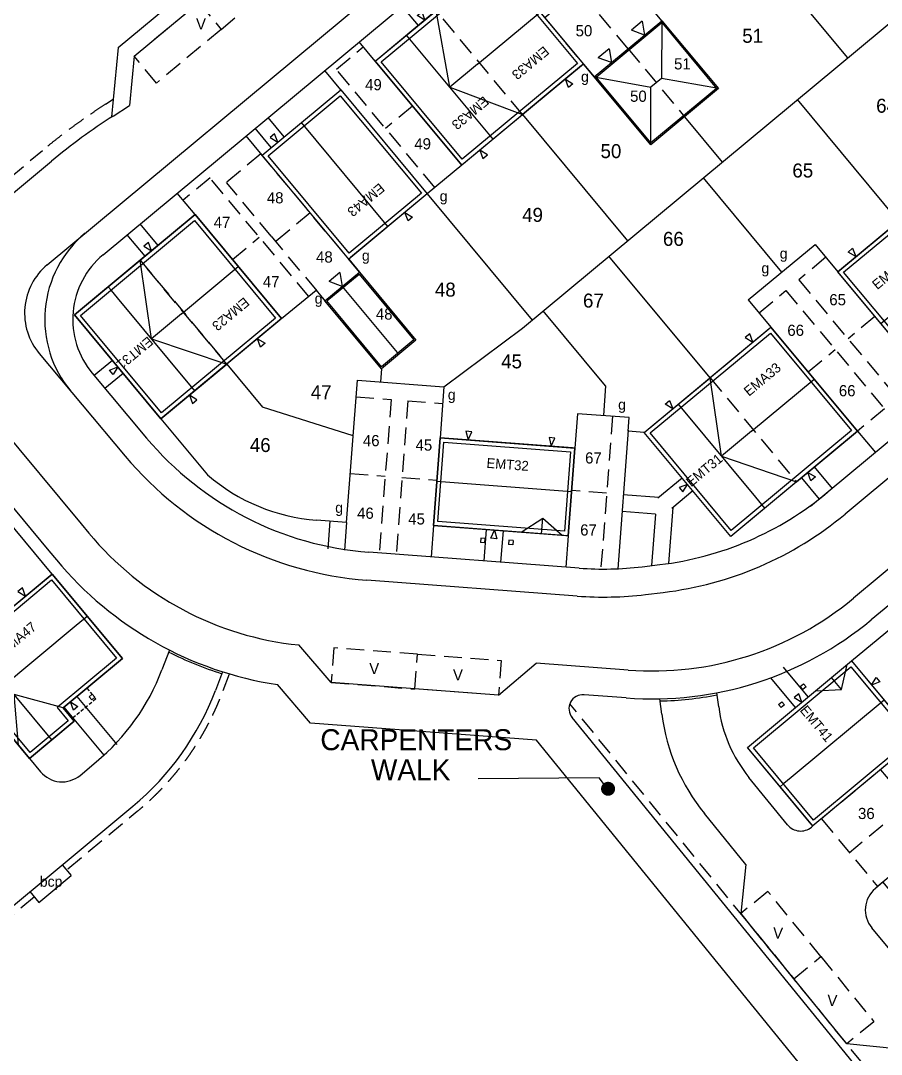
# Model space of a CAD drawing. Header units: millimetres. Extents: x 417385519 to 419804394, y 187233028 to 187812599.
# Drawn here: x 419527451 to 419588950, y 187527749 to 187601632 of the extents above; entities that cross this region are included whole.
import ezdxf
from ezdxf.enums import TextEntityAlignment as Align

# ---------------------------------------------------------------- set-up
doc = ezdxf.new("R2010")
doc.units = ezdxf.units.MM
doc.header["$LTSCALE"] = 100
doc.linetypes.add('DASHED', pattern=[19.05, 12.7, -6.35])
for name, color, linetype in [('0 Porch Detail', 7, 'Continuous'), ('CB-E-CHANNEL', 3, 'Continuous'), ('CB-E-FOOTPATH', 1, 'Continuous'), ('CB-E-VERGE', 6, 'DASHED'), ('CB-H-DOORFRONT', 1, 'Continuous'), ('CB-H-DOORREAR', 4, 'Continuous'), ('CB-H-EXTWALL', 3, 'Continuous'), ('CB-H-EXTWALL2', 7, 'Continuous'), ('CB-H-GARAGE-DOOR', 4, 'Continuous'), ('CB-H-PARTY CENTRE', 1, 'DASHED'), ('CB-H-ROOF', 1, 'Continuous'), ('CB-P-DRIVE', 7, 'Continuous'), ('CB-P-FENCE', 2, 'Continuous'), ('CB-P-FOOTPATH', 1, 'Continuous'), ('CB-P-GATES', 6, 'Continuous'), ('CB-P-HOUSE-REF', 7, 'Continuous'), ('CB-P-MULTILEADER', 7, 'Continuous'), ('CB-P-PARKING', 1, 'DASHED'), ('CB-P-PARKING-NO', 1, 'Continuous'), ('CB-P-PLOT-NO', 4, 'Continuous'), ('CB-REVCLOUD', 10, 'Continuous'), ('H-House-Outline', 7, 'Continuous')]:
    doc.layers.add(name, color=color, linetype=linetype)
doc.styles.add('CB-P-HOUSE-REF', font='')
doc.styles.add('Cooper Baillie', font='')
doc.styles.get('CB-P-HOUSE-REF').set_extended_font_data('Gill Sans')
doc.styles.get('Cooper Baillie').set_extended_font_data('Gill Sans')

# ---------------------------------------------------------------- blocks, each defined once
blk = doc.blocks.new('*U265')
at = {"layer": 'CB-H-EXTWALL2'}
for p, q in [((0, 7817), (6290, 7817)), ((0, 1500), (0, 7817)), ((6290, 7817), (6290, 1500)), ((6290, 1500), (0, 1500))]:
    blk.add_line(p, q, dxfattribs=at)
at = {"layer": 'CB-H-GARAGE-DOOR'}
for p, q in [((1102, 634), (1602, 1500)), ((1602, 1500), (2102, 634)), ((4188, 634), (4688, 1500)), ((4688, 1500), (5187, 634)), ((1102, 634), (2102, 634)), ((4188, 634), (5187, 634))]:
    blk.add_line(p, q, dxfattribs=at)
at = {"layer": 'CB-H-ROOF'}
for p, q in [((0, 7817), (2650, 4658)), ((6290, 7817), (3640, 4658)), ((0, 1500), (2650, 4658)), ((2650, 4658), (3640, 4658)), ((6290, 1500), (3640, 4658))]:
    blk.add_line(p, q, dxfattribs=at)
at = {"layer": 'CB-P-PARKING'}
for p, q in [((3145, 1500), (3145, 7817)), ((0, 1500), (0, -4500)), ((3145, 1500), (3145, -4500)), ((6290, 1500), (6290, -4500)), ((0, -4000), (2852, -4000)), ((3438, -4000), (6290, -4000)), ((0, -4500), (0, -9500)), ((3145, -4500), (3145, -9500)), ((6290, -4500), (6290, -9500)), ((0, -9500), (6290, -9500))]:
    blk.add_line(p, q, dxfattribs=at)
blk = doc.blocks.new('*U240')
at = {"layer": '0 Porch Detail'}
for points in [[(8248, 5689), (8248, 5989), (7948, 5989), (7948, 5689)], [(8248, 3676), (8248, 3976), (7948, 3976), (7948, 3676)]]:
    blk.add_lwpolyline(points, close=True, dxfattribs=at)
at = {"layer": 'CB-H-DOORFRONT', "flags": 128}
blk.add_lwpolyline([(7903, 5262), (7903, 4847), (7303, 5055)], close=True, dxfattribs=at)
at = {"layer": 'CB-H-DOORREAR', "flags": 128}
blk.add_lwpolyline([(5264, 10265), (4848, 10265), (5056, 9665)], close=True, dxfattribs=at)
at = {"layer": 'CB-H-EXTWALL'}
for points in [[(176, 9665), (0, 9665), (0, 0), (176, 0)], [(176, 0), (7303, 0), (7303, 9665), (176, 9665)]]:
    blk.add_lwpolyline(points, dxfattribs=at)
at = {"layer": 'CB-H-ROOF'}
for p, q in [((3652, 9665), (3652, 1018)), ((6187, 7808, 0), (7303, 9273)), ((7303, 6342), (6187, 7808, 0)), ((6187, 7808, 0), (7303, 7808)), ((3652, 1018), (3652, 352)), ((3652, 352), (3652, 0))]:
    blk.add_line(p, q, dxfattribs=at)
at = {"layer": 'CB-P-HOUSE-REF', "style": 'CB-P-HOUSE-REF'}
blk.add_attdef('EMT41', text='', height=700, dxfattribs=at).set_placement((5452, 4884), align=Align.MIDDLE_CENTER)
blk = doc.blocks.new('*U230')
at = {"layer": '0 Porch Detail'}
for p, q in [((3443, -645), (3443, -945)), ((3743, -645), (3743, -945)), ((5456, -645), (5456, -945)), ((5756, -645), (5756, -945))]:
    blk.add_line(p, q, dxfattribs=at)
at = {"layer": '0 Porch Detail', "elevation": 0}
for points in [[(3743, -645), (3443, -645)], [(5756, -645), (5456, -645)], [(3743, -945), (3443, -945)], [(5756, -945), (5456, -945)]]:
    blk.add_lwpolyline(points, dxfattribs=at)
at = {"layer": 'CB-H-DOORFRONT', "flags": 128}
blk.add_lwpolyline([(4581, -600), (4165, -600), (4373, 0)], close=True, dxfattribs=at)
at = {"layer": 'CB-H-DOORREAR', "flags": 128}
for points in [[(2222, 6890), (1806, 6890), (2014, 6290)], [(8179, 6890), (7764, 6890), (7971, 6290)]]:
    blk.add_lwpolyline(points, close=True, dxfattribs=at)
at = {"layer": 'CB-H-EXTWALL'}
for points in [[(9489, 6290), (0, 6290), (0, 0), (9489, 0)], [(9489, 0), (9665, 0), (9665, 6290), (9489, 6290)]]:
    blk.add_lwpolyline(points, dxfattribs=at)
at = {"layer": 'CB-H-ROOF'}
for p, q in [((9665, 3145), (0, 3145)), ((6286, 0), (7751, 1116)), ((7751, 1116), (9217, 0)), ((7751, 0), (7751, 1116))]:
    blk.add_line(p, q, dxfattribs=at)
at = {"layer": 'CB-P-HOUSE-REF', "style": 'CB-P-HOUSE-REF'}
blk.add_attdef('EMT32', text='', height=700, dxfattribs=at).set_placement((4962, 4753), align=Align.MIDDLE_CENTER)
blk = doc.blocks.new('*U204')
at = {"layer": '0 Porch Detail'}
for p, q in [((6095, 665, 0), (6095, 383, 0)), ((6377, 665, 0), (6377, 383, 0))]:
    blk.add_line(p, q, dxfattribs=at)
at = {"layer": '0 Porch Detail', "color": 1, "linetype": 'DASHED', "ltscale": 0.2}
for points in [[(6362, 1237), (6362, 665)], [(6362, 383), (6362, 238), (4153, 238)]]:
    blk.add_lwpolyline(points, dxfattribs=at)
at = {"layer": '0 Porch Detail', "elevation": 0}
for points in [[(6377, 665), (6095, 665)], [(6377, 383), (6095, 383)]]:
    blk.add_lwpolyline(points, dxfattribs=at)
at = {"layer": 'CB-H-DOORFRONT', "flags": 128}
blk.add_lwpolyline([(5031, 638), (4615, 638), (4823, 1238)], close=True, dxfattribs=at)
at = {"layer": 'CB-H-DOORREAR', "flags": 128}
for points in [[(2278, 9703), (1862, 9703), (2070, 9103)], [(7401, 9703), (6986, 9703), (7193, 9103)]]:
    blk.add_lwpolyline(points, close=True, dxfattribs=at)
at = {"layer": 'CB-H-EXTWALL'}
blk.add_lwpolyline([(9665, 1238), (9665, 9103), (0, 9103), (0, 0), (4153, 0), (4153, 1238)], close=True, dxfattribs=at)
at = {"layer": 'CB-H-ROOF'}
for p, q in [((8648, 5170), (0, 5170)), ((9312, 5170), (8648, 5170)), ((9665, 5170), (9312, 5170)), ((0, 1238), (2076, 4204)), ((2076, 0), (2076, 4204)), ((4153, 1238), (2076, 4204))]:
    blk.add_line(p, q, dxfattribs=at)
at = {"layer": 'CB-P-HOUSE-REF', "style": 'CB-P-HOUSE-REF'}
blk.add_attdef('EMA47', text='', height=700, dxfattribs=at).set_placement((4831, 7120), align=Align.MIDDLE_CENTER)
blk = doc.blocks.new('*U207')
at = {"layer": 'CB-H-DOORFRONT', "flags": 128}
blk.add_lwpolyline([(5595, 1200), (5179, 1200), (5387, 1800)], close=True, dxfattribs=at)
at = {"layer": 'CB-H-DOORREAR', "flags": 128}
for points in [[(5997, 9477), (5581, 9477), (5789, 8878)], [(9597, 9477), (9181, 9477), (9389, 8878)]]:
    blk.add_lwpolyline(points, close=True, dxfattribs=at)
at = {"layer": 'CB-H-EXTWALL'}
blk.add_lwpolyline([(4602, 1800), (4602, 0), (0, 0), (0, 8878), (11352, 8878), (11352, 1012), (6750, 1012), (6750, 1800)], close=True, dxfattribs=at)
at = {"layer": 'CB-H-ROOF'}
for p, q in [((0, 5339), (10335, 5339)), ((10335, 5339), (11000, 5339)), ((11000, 5339), (11352, 5339)), ((0, 1800), (2301, 4803)), ((2301, 0), (2301, 4803)), ((4602, 1800), (2301, 4803)), ((6750, 1800), (9051, 4803)), ((9051, 1012), (9051, 4803)), ((11352, 1800), (9051, 4803))]:
    blk.add_line(p, q, dxfattribs=at)
at = {"layer": 'CB-P-HOUSE-REF', "style": 'CB-P-HOUSE-REF'}
blk.add_attdef('EMA49', text='', height=700, dxfattribs=at).set_placement((5603, 7088), align=Align.MIDDLE_CENTER)
blk = doc.blocks.new('*U197')
at = {"layer": 'CB-H-DOORFRONT', "flags": 128}
blk.add_lwpolyline([(1431, -600), (1015, -600), (1223, 0)], close=True, dxfattribs=at)
at = {"layer": 'CB-H-DOORREAR', "flags": 128}
blk.add_lwpolyline([(4359, 10265), (3943, 10265), (4151, 9665)], close=True, dxfattribs=at)
at = {"layer": 'CB-H-EXTWALL'}
for points in [[(5658, 9665), (176, 9665)], [(5658, 0), (5834, 0), (5834, 9665), (5658, 9665)], [(176, 0), (5658, 0)]]:
    blk.add_lwpolyline(points, dxfattribs=at)
at = {"layer": 'CB-H-PARTY CENTRE'}
blk.add_line((176, 9665), (176, 0), dxfattribs=at)
at = {"layer": 'CB-H-ROOF'}
blk.add_line((0, 4832), (5834, 4832), dxfattribs=at)
at = {"layer": 'CB-P-HOUSE-REF', "style": 'CB-P-HOUSE-REF'}
blk.add_attdef('EMA33', text='', height=700, dxfattribs=at).set_placement((2972, 7192), align=Align.MIDDLE_CENTER)
blk = doc.blocks.new('*U249')
at = {"layer": 'CB-H-DOORFRONT', "flags": 128}
blk.add_lwpolyline([(600, 5044), (600, 4628), (0, 4836)], close=True, dxfattribs=at)
at = {"layer": 'CB-H-DOORREAR', "flags": 128}
blk.add_lwpolyline([(-2431, 10265), (-2847, 10265), (-2639, 9665)], close=True, dxfattribs=at)
at = {"layer": 'CB-H-EXTWALL'}
blk.add_lwpolyline([(-6114, 0), (0, 0), (0, 9665), (-6114, 9665)], dxfattribs=at)
at = {"layer": 'CB-H-PARTY CENTRE'}
blk.add_line((-6114, 9665), (-6114, 0), dxfattribs=at)
at = {"layer": 'CB-H-ROOF'}
for p, q in [((-3145, 9665), (-3145, 1018)), ((-3145, 1018), (-3145, 352)), ((-3145, 352), (-3145, 0))]:
    blk.add_line(p, q, dxfattribs=at)
at = {"layer": 'CB-P-HOUSE-REF', "style": 'CB-P-HOUSE-REF'}
blk.add_attdef('EMT31', text='', height=700, dxfattribs=at).set_placement((-1572, 4853), align=Align.MIDDLE_CENTER)
blk = doc.blocks.new('_Dot')
at = {"color": 0, "linetype": 'ByBlock', "lineweight": -2}
blk.add_line((-0.5, 0), (-1, 0), dxfattribs=at)
at = {"color": 0, "linetype": 'ByBlock', "const_width": 0.5}
blk.add_lwpolyline([(-0.25, 0, 1), (0.25, 0, 1)], format="xyb", close=True, dxfattribs=at)
blk = doc.blocks.new('*U195')
at = {"layer": 'CB-H-DOORFRONT', "flags": 128}
blk.add_lwpolyline([(1437, -600), (1021, -600), (1229, 0)], close=True, dxfattribs=at)
at = {"layer": 'CB-H-DOORREAR', "flags": 128}
blk.add_lwpolyline([(3235, 10265), (2820, 10265), (3027, 9665)], close=True, dxfattribs=at)
at = {"layer": 'CB-H-EXTWALL'}
for p, q in [((5095, 9665), (176, 9665)), ((5095, 0), (176, 0))]:
    blk.add_line(p, q, dxfattribs=at)
blk.add_lwpolyline([(5095, 9665), (5271, 9665), (5271, 0), (5095, 0)], dxfattribs=at)
at = {"layer": 'CB-H-PARTY CENTRE'}
blk.add_line((176, 0), (176, 9665), dxfattribs=at)
at = {"layer": 'CB-H-ROOF'}
blk.add_line((0, 4832), (5271, 4832), dxfattribs=at)
at = {"layer": 'CB-P-HOUSE-REF', "style": 'CB-P-HOUSE-REF'}
blk.add_attdef('EMA23', text='', height=700, dxfattribs=at).set_placement((2685, 7098), align=Align.MIDDLE_CENTER)
blk = doc.blocks.new('*U257')
at = {"layer": 'CB-H-EXTWALL2'}
for p, q in [((0, 7817), (3204, 7817)), ((0, 1500), (0, 7817)), ((3204, 7817), (3204, 1500)), ((3204, 1500), (0, 1500))]:
    blk.add_line(p, q, dxfattribs=at)
at = {"layer": 'CB-H-GARAGE-DOOR'}
for p, q in [((1102, 634), (1602, 1500)), ((1602, 1500), (2102, 634)), ((1102, 634), (2102, 634))]:
    blk.add_line(p, q, dxfattribs=at)
at = {"layer": 'CB-H-ROOF'}
blk.add_line((1602, 1500), (1602, 7817), dxfattribs=at)
at = {"layer": 'CB-P-PARKING'}
for p, q in [((0, 1500), (0, -4500)), ((3204, -4500), (3204, 1500)), ((0, -4000), (3204, -4000)), ((0, -4500), (0, -9500)), ((3204, -4500), (3204, -9500)), ((0, -9500), (3204, -9500))]:
    blk.add_line(p, q, dxfattribs=at)
blk = doc.blocks.new('*U199')
at = {"layer": 'CB-H-DOORFRONT', "flags": 128}
blk.add_lwpolyline([(1431, -600), (1015, -600), (1223, 0)], close=True, dxfattribs=at)
at = {"layer": 'CB-H-DOORREAR', "flags": 128}
blk.add_lwpolyline([(4359, 10265), (3943, 10265), (4151, 9665)], close=True, dxfattribs=at)
at = {"layer": 'CB-H-EXTWALL'}
for points in [[(5658, 9665), (176, 9665)], [(5658, 0), (5834, 0), (5834, 9665), (5658, 9665)], [(176, 0), (5658, 0)]]:
    blk.add_lwpolyline(points, dxfattribs=at)
at = {"layer": 'CB-H-PARTY CENTRE'}
blk.add_line((176, 9665), (176, 0), dxfattribs=at)
at = {"layer": 'CB-H-ROOF'}
blk.add_line((2917, 9665), (2917, 0), dxfattribs=at)
at = {"layer": 'CB-P-HOUSE-REF', "style": 'CB-P-HOUSE-REF'}
blk.add_attdef('EMA33', text='', height=700, dxfattribs=at).set_placement((2972, 7192), align=Align.MIDDLE_CENTER)
blk = doc.blocks.new('*U202')
at = {"layer": 'CB-H-DOORFRONT', "flags": 128}
blk.add_lwpolyline([(1656, -600), (1241, -600), (1448, 0)], close=True, dxfattribs=at)
at = {"layer": 'CB-H-DOORREAR', "flags": 128}
blk.add_lwpolyline([(5435, 10265), (5019, 10265), (5227, 9665)], close=True, dxfattribs=at)
at = {"layer": 'CB-H-EXTWALL'}
for points in [[(176, 9665), (0, 9665), (0, 0), (176, 0)], [(176, 0), (7303, 0), (7303, 9665), (176, 9665)]]:
    blk.add_lwpolyline(points, dxfattribs=at)
at = {"layer": 'CB-H-ROOF'}
blk.add_line((3652, 9665), (3652, 0), dxfattribs=at)
at = {"layer": 'CB-P-HOUSE-REF', "style": 'CB-P-HOUSE-REF'}
blk.add_attdef('EMA43', text='', height=700, dxfattribs=at).set_placement((3659, 7205), align=Align.MIDDLE_CENTER)

msp = doc.modelspace()

# ---------------------------------------------------------------- linework, layer by layer
at = {"layer": 'CB-E-CHANNEL'}
for p, q in [((419529352.7, 187584186.27), (419581774.29, 187627773.26)), ((419535555.7, 187599097.75), (419544782.81, 187606769.81)), ((419535555.7, 187599097.75), (419535231.74, 187595577.09)), ((419534049.01, 187594814.87), (419535231.74, 187595577.09)), ((419523925.65, 187586826.67, 0), (419529655.75, 187591591.09, 0)), ((419600977.44, 187578511.91), (419586366.86, 187566363.64)), ((419528780.92, 187577835.47), (419534917.61, 187570513.82)), ((419522953.76, 187576264.68, 0), (419531766.14, 187565666.17)), ((419604174.13, 187574667.28), (419586953.02, 187560348.43)), ((419531766.14, 187565666.17), (419532316.3, 187565004.5)), ((419567215.81, 187560504.86), (419552187.29, 187561644.48)), ((419572088.89, 187560611.87), (419573366.14, 187560765.35)), ((419549631.35, 187554316.76), (419547320.22, 187557007.16)), ((419561597, 187553409.4), (419564278.88, 187555713.21)), ((419570866.6, 187555213.67), (419564278.88, 187555713.21)), ((419561597, 187553409.4), (419549631.35, 187554316.76))]:
    msp.add_line(p, q, dxfattribs=at)
at = {"layer": 'CB-E-CHANNEL', "extrusion": (1.83742e-07, -2.85109e-07, 1)}
msp.add_arc((419558425.99, 187556989.44, 23.6), 45000, 122.8001596, 129.7425148, dxfattribs=at)
at = {"layer": 'CB-E-CHANNEL'}
for centre, radius, start, end in [((419537169.27, 187580281.38), 8000, 129.7425148, 219.9682714), ((419532229.73, 187580726.1), 4500, 129.7425148, 219.9682714), ((419554077.61, 187586572.91), 25000, 219.9682714, 265.6635532), ((419570383.4, 187585586.78), 25000, 276.8522714, 309.7425148), ((419549617.12, 187579389.61), 22500, 219.7425148, 264.1407789), ((419569106.14, 187585433.29), 25000, 265.6635532, 276.8522714), ((419572567.9, 187577649.25), 22500, 265.6635532, 309.7425148)]:
    msp.add_arc(centre, radius, start, end, dxfattribs=at)
at = {"layer": 'CB-E-FOOTPATH'}
for p, q in [((419520662.49, 187574328.06, 0), (419529459.37, 187563748.15)), ((419605452.81, 187573129.43), (419588231.69, 187558810.58)), ((419529459.37, 187563748.15), (419530009.53, 187563086.48)), ((419548165.43, 187551419.31), (419545796.04, 187554177.53)), ((419614902.22, 187492802.6), (419566855.19, 187551819.08)), ((419612662.7, 187490801.72), (419564308.78, 187550195.16))]:
    msp.add_line(p, q, dxfattribs=at)
msp.add_arc((419549617.12, 187579389.61), 25500, 219.7425148, 261.3819745, dxfattribs=at)
at = {"layer": 'CB-E-VERGE'}
for p, q in [((419533507.3, 187595655.44), (419534067.07, 187596016.19)), ((419525204.04, 187589190.13, 0), (419529016.42, 187592360.01, 0))]:
    msp.add_line(p, q, dxfattribs=at)
at = {"layer": 'CB-E-VERGE', "extrusion": (1.83742e-07, -2.85109e-07, 1)}
msp.add_arc((419558425.99, 187556989.44, 23.6), 46000, 122.8001596, 129.7425148, dxfattribs=at)
at = {"layer": 'CB-H-ROOF'}
for p, q in [((419558117.72, 187596879.64, 0), (419557135.45, 187602347.66, 0)), ((419560089.53, 187598519.14, 0), (419558117.72, 187596879.64, 0)), ((419558117.72, 187596879.64, 0), (419563314.66, 187594916, 0)), ((419536802.83, 187578895.32), (419535996.62, 187584508.42)), ((419538950.06, 187580680.67), (419536802.83, 187578895.32)), ((419536803.47, 187578894.55), (419542174.54, 187577078.29)), ((419577520.82, 187570495.23, 0), (419576713.96, 187576109.1, 0)), ((419579668.04, 187572280.59, 0), (419577520.82, 187570495.23, 0)), ((419577520.82, 187570495.23, 0), (419582893.17, 187568677.44, 0))]:
    msp.add_line(p, q, dxfattribs=at)
at = {"layer": 'CB-P-DRIVE'}
for p, q in [((419552785.25, 187598730.6, 0), (419551635.83, 187600113)), ((419550324.69, 187596684.72, 0), (419549175.27, 187598067.11)), ((419544709.23, 187592015.63, 0), (419543559.81, 187593398.02)), ((419539914.29, 187587765.85), (419538635.61, 187589303.7)), ((419570862.69, 187572354.89, 0), (419570112.01, 187562455.3)), ((419587243.36, 187572294.49, 0), (419588522.04, 187570756.64, 0)), ((419550741.85, 187565765.57), (419550591.31, 187563780.28)), ((419556943.01, 187565546.05, 0), (419556772.88, 187563302.49)), ((419566580.34, 187564815.25, 0), (419566410.21, 187562571.69)), ((419538083.84, 187556646.85), (419537541.73, 187555220.97)), ((419541879.03, 187555092.04), (419541374.09, 187553763.93)), ((419577328.94, 187552577.29), (419577198.2, 187553590.78)), ((419573262.63, 187552052.75), (419573120.38, 187553155.48)), ((419528082.16, 187548899.48), (419528876.31, 187547944.36)), ((419531691.72, 187547686.53), (419532845.12, 187548645.55)), ((419582253.9, 187544150.43), (419579491.81, 187547543.13)), ((419510195.27, 187524480.76), (419535466.4, 187545492.95)), ((419579266.62, 187541325.74), (419576312.28, 187544954.58)), ((419584055.1, 187544071.32), (419583951.7, 187543985.35)), ((419579266.62, 187541325.74), (419578906.27, 187537808.62)), ((419589058.84, 187540051.54), (419588526.54, 187539608.95)), ((419586482.51, 187528502.67), (419578906.27, 187537808.62)), ((419593278.08, 187530749.08), (419588265.6, 187536794.55)), ((419589999.63, 187528142.32), (419586482.51, 187528502.67))]:
    msp.add_line(p, q, dxfattribs=at)
for centre, radius, start, end in [((419522679.63, 187560871.46), 15900, 309.7425148, 339.1834832), ((419522679.63, 187560871.46), 20000, 309.7425148, 339.1834832), ((419587246.76, 187553856.66), 14100, 187.3503838, 219.1500348), ((419587246.76, 187553856.66), 10000, 187.3503838, 219.1500348), ((419530413.04, 187549224.38), 2000, 219.7423698, 309.7425148), ((419583184.49, 187544908.06), 1200, 219.1500348, 309.7425148), ((419589805.22, 187538071.1), 2000, 129.7425148, 219.6631501)]:
    msp.add_arc(centre, radius, start, end, dxfattribs=at)
at = {"layer": 'CB-P-FENCE'}
for p, q in [((419563305.42, 187579656.25, 0), (419601715.11, 187611592.76, 0)), ((419579039.57, 187607990.79, 0), (419586537.54, 187598973.06, 0)), ((419567664.69, 187598532.92, 0), (419568431.9, 187597610.21, 0)), ((419590181.69, 187587307.12, 0), (419582957.11, 187595996.04, 0)), ((419563314.66, 187594916, 0), (419570812.63, 187585898.27, 0)), ((419574889.03, 187594763.76, 0), (419577581.1, 187591526.04, 0)), ((419558964.46, 187591298.94, 0), (419556503.9, 187589253.05, 0)), ((419576223.24, 187590397.03, 0), (419581827.1, 187583657.33, 0)), ((419556503.9, 187589253.05, 0), (419564001.87, 187580235.33, 0)), ((419579443.43, 187581675.38, 0), (419584210.77, 187585639.28, 0)), ((419584210.77, 187585639.28, 0), (419585831.49, 187583690.06, 0)), ((419550888.44, 187584583.96, 0), (419551655.65, 187583661.25)), ((419576713.96, 187576109.1, 0), (419569489.38, 187584798.02, 0)), ((419546093.5, 187580334.18), (419548554.06, 187582380.07)), ((419548554.06, 187582380.07), (419549192.01, 187581612.81)), ((419579443.43, 187581675.38, 0), (419581064.16, 187579726.16, 0)), ((419569245.51, 187575528.7, 0), (419564788.36, 187580889.27, 0)), ((419557695.36, 187575467.57), (419563305.42, 187579656.25, 0)), ((419542174.54, 187577078.29), (419544719.56, 187574017.43)), ((419553230.71, 187576755.51), (419553159.13, 187575811.55)), ((419550741.85, 187565765.57), (419551513.11, 187575936.37, 0)), ((419551513.11, 187575936.37), (419557695.36, 187575467.57)), ((419569247.57, 187575522.27, 0), (419569086.66, 187573400.32)), ((419557695.36, 187575467.57, 0), (419557418.61, 187571818.04, 0)), ((419551210.96, 187571951.85, 0), (419544719.56, 187574017.43, 0)), ((419567241.95, 187573540.2), (419567055.95, 187571087.24, 0)), ((419570931.36, 187573260.43), (419567241.95, 187573540.2)), ((419537474.81, 187573168), (419540806.29, 187569161.26)), ((419570857.62, 187572287.95, 0), (419570931.36, 187573260.43)), ((419572012.94, 187572200.34, 0), (419570857.62, 187572287.95, 0)), ((419529694.23, 187562077.82), (419523960.6, 187568973.6)), ((419550741.85, 187565765.57), (419548596.35, 187565928.26)), ((419586817.67, 187555865.99), (419592558.02, 187560638.27))]:
    msp.add_line(p, q, dxfattribs=at)
at = {"layer": 'CB-P-FENCE', "linetype": 'DASHED'}
msp.add_line((419615258.23, 187493120.67), (419566697.62, 187552810.13), dxfattribs=at)
at = {"layer": 'CB-P-FENCE', "linetype": 'DASHED', "flags": 128}
msp.add_lwpolyline([(419528436.05, 187538997.17), (419505832.18, 187520202.72), (419478769.99, 187552750.12), (419491252.73, 187563129.14)], dxfattribs=at)
msp.add_lwpolyline([(419542346.4, 187554914.35), (419541841.45, 187553586.24, -0.12917178), (419535786.07, 187545108.49), (419530742.83, 187540915.18)], format="xyb", dxfattribs=at)
at = {"layer": 'CB-P-FENCE', "extrusion": (-4.25251e-07, -5.30566e-07, 1)}
msp.add_arc((419569238.59, 187575522.95, -277.94), 9, 355.6635532, 39.7425148, dxfattribs=at)
at = {"layer": 'CB-P-FENCE'}
msp.add_arc((419549617.12, 187579389.61), 13500, 229.2579563, 265.6635532, dxfattribs=at)
at = {"layer": 'CB-P-FOOTPATH'}
for p, q in [((419533333.24, 187584894.94), (419610306, 187648895.49)), ((419534406.3, 187599702.67), (419544397.8, 187608010.31)), ((419555869.22, 187601294.83, 0), (419554719.8, 187602677.22, 0)), ((419534406.3, 187599702.67), (419533950.68, 187594751.32)), ((419546284.37, 187593325.31, 0), (419545134.95, 187594707.71, 0)), ((419545361.66, 187592558.11, 0), (419544212.24, 187593940.5, 0)), ((419537267.46, 187585565.09), (419535988.78, 187587102.94)), ((419536344.75, 187584797.88), (419535066.07, 187586335.73)), ((419599698.76, 187580049.76), (419583878.42, 187566895.61)), ((419534001.6, 187577345.19), (419532705.04, 187576267.13)), ((419532570.87, 187576427.2), (419536450.41, 187571798.55)), ((419534768.81, 187576422.48), (419533472.24, 187575344.42)), ((419584159.24, 187569730.14, 0), (419585437.92, 187568192.29, 0)), ((419574721.79, 187568942.45, 0), (419572975.34, 187567490.33, 0)), ((419583236.53, 187568962.93, 0), (419584515.21, 187567425.08, 0)), ((419573049.55, 187567552.03, 0), (419570513.08, 187567744.37)), ((419575488.99, 187568019.74, 0), (419573979.6, 187566764.72, 0)), ((419574053.8, 187566826.42, 0), (419573751.11, 187562834.67, 0)), ((419572815.47, 187566366.33, 0), (419570422.34, 187566547.8)), ((419572815.47, 187566366.33, 0), (419572535.93, 187562679.98, 0)), ((419549545.29, 187565856.3), (419549394.74, 187563871.01)), ((419560720.21, 187565259.63, 0), (419560550.08, 187563016.07, 0)), ((419561916.78, 187565168.89, 0), (419561746.65, 187562925.33, 0)), ((419567367.04, 187562499.14), (419552338.51, 187563638.75)), ((419583733.98, 187553301.99), (419581965.49, 187555428.93)), ((419582811.27, 187552534.78), (419581042.77, 187554661.73)), ((419570715.38, 187553219.39), (419567706.3, 187553447.57)), ((419531460.51, 187553318.52), (419534313.21, 187549887.61)), ((419530537.8, 187552551.32), (419533390.5, 187549120.4)), ((419564308.78, 187550195.16), (419548165.43, 187551419.31)), ((419530423.16, 187541299.65), (419531062.5, 187540530.72)), ((419528755.72, 187538612.7), (419531062.5, 187540530.72)), ((419528116.38, 187539381.63), (419528755.72, 187538612.7))]:
    msp.add_line(p, q, dxfattribs=at)
for centre, radius, start, end in [((419554077.61, 187586572.91), 23000, 219.9682714, 265.6635532), ((419572567.9, 187577649.25), 24500, 265.6635532, 309.7425148), ((419549617.12, 187579389.61), 25650, 243.145225, 252.3163467), ((419567630.69, 187552450.43), 1000, 85.6635532, 219.1500348), ((419572567.9, 187577649.25), 24650, 271.329152, 280.8723733)]:
    msp.add_arc(centre, radius, start, end, dxfattribs=at)
at = {"layer": 'CB-P-MULTILEADER', "linetype": 'ByBlock', "lineweight": -2}
msp.add_lwpolyline([(419568788.24, 187547500.88), (419560132.31, 187547432.72)], dxfattribs=at)
at = {"layer": 'CB-P-PARKING'}
for p, q in [((419550009.42, 187598158.77, 0), (419551931.74, 187599757.12, 0)), ((419557042.15, 187589700.59, 0), (419550009.42, 187598158.77, 0)), ((419555448.1, 187595528.03, 0), (419553525.79, 187593929.68, 0)), ((419540983.09, 187590390.71), (419539060.77, 187588792.36)), ((419548015.81, 187581932.53), (419540983.09, 187590390.71)), ((419542577.14, 187584563.27), (419544499.45, 187586161.62)), ((419584977.98, 187584716.57, 0), (419583055.66, 187583118.23, 0)), ((419583055.66, 187583118.23, 0), (419590088.39, 187574660.05, 0)), ((419580210.64, 187580752.67, 0), (419582132.95, 187582351.02, 0)), ((419582132.95, 187582351.02, 0), (419589165.68, 187573892.84, 0)), ((419588494.34, 187580487.48, 0), (419586572.02, 187578889.14, 0)), ((419583727, 187576523.58, 0), (419585649.31, 187578121.93, 0)), ((419551422.37, 187574739.8), (419553915.21, 187574550.77)), ((419553915.21, 187574550.77), (419553083.47, 187563582.26)), ((419555111.78, 187574460.03), (419554280.04, 187563491.52)), ((419555111.78, 187574460.03), (419557604.62, 187574271)), ((419569734.8, 187573351.17), (419568906.96, 187562434.15)), ((419589165.68, 187573892.84, 0), (419587243.36, 187572294.49, 0)), ((419551006.5, 187569255.55), (419553499.34, 187569066.52)), ((419554695.91, 187568975.78), (419557188.75, 187568786.75)), ((419569318.92, 187567866.91), (419566826.08, 187568055.95))]:
    msp.add_line(p, q, dxfattribs=at)
for points in [[(419544782.81, 187606769.81), (419540169.26, 187602933.78), (419541767.6, 187601011.47), (419546381.15, 187604847.5)], [(419535555.7, 187599097.75), (419540169.26, 187602933.78), (419541767.6, 187601011.47), (419537154.05, 187597175.44)], [(419549631.35, 187554316.76), (419555614.18, 187553863.08), (419555803.21, 187556355.93), (419549820.39, 187556809.6)], [(419561597, 187553409.4), (419555614.18, 187553863.08), (419555803.21, 187556355.93), (419561786.03, 187555902.25)], [(419578906.27, 187537808.62), (419582694.39, 187533155.64), (419584633.12, 187534734.03), (419580845, 187539387)], [(419586482.51, 187528502.67), (419582694.39, 187533155.64), (419584633.12, 187534734.03), (419588421.24, 187530081.06)]]:
    msp.add_lwpolyline(points, close=True, dxfattribs=at)
at = {"layer": 'CB-REVCLOUD'}
msp.add_line((419571850.27, 187562597.58), (419573127.52, 187562751.06), dxfattribs=at)
for centre, radius, start, end in [((419537169.27, 187580281.38), 6000, 129.7425148, 219.9682714), ((419570383.4, 187585586.78), 23000, 276.8522714, 309.7425148), ((419569106.14, 187585433.29), 23000, 265.6635532, 276.8522714)]:
    msp.add_arc(centre, radius, start, end, dxfattribs=at)
at = {"layer": 'H-House-Outline'}
for p, q in [((419552785.25, 187598730.6, 0), (419561485.65, 187605964.72, 0)), ((419561485.65, 187605964.72, 0), (419567664.85, 187598533.05, 0)), ((419553207.73, 187598691.73, 0), (419561446.77, 187605542.24, 0)), ((419561446.77, 187605542.24, 0), (419567242.37, 187598571.93, 0)), ((419568432.06, 187597610.34, 0), (419573268.6, 187601631.78, 0)), ((419568572.88, 187597597.38, 0), (419573255.64, 187601490.95, 0)), ((419573255.64, 187601490.95, 0), (419577166.47, 187596787.44, 0)), ((419573268.6, 187601631.78, 0), (419577307.3, 187596774.48, 0)), ((419558964.46, 187591298.94, 0), (419552785.25, 187598730.6, 0)), ((419559003.34, 187591721.42, 0), (419553207.73, 187598691.73, 0)), ((419567664.85, 187598533.05, 0), (419558964.46, 187591298.94, 0)), ((419567242.37, 187598571.93, 0), (419559003.34, 187591721.42, 0)), ((419572470.76, 187592753.04, 0), (419568432.06, 187597610.34, 0)), ((419572483.72, 187592893.87, 0), (419568572.88, 187597597.38, 0)), ((419544709.23, 187592015.63, 0), (419550324.69, 187596684.72, 0)), ((419545131.71, 187591976.75, 0), (419550285.82, 187596262.24, 0)), ((419550285.82, 187596262.24, 0), (419556081.42, 187589291.93, 0)), ((419550324.69, 187596684.72, 0), (419556503.9, 187589253.05, 0)), ((419577307.3, 187596774.48, 0), (419572470.76, 187592753.04, 0)), ((419577166.47, 187596787.44, 0), (419572483.72, 187592893.87, 0)), ((419550888.44, 187584583.96, 0), (419544709.23, 187592015.63, 0)), ((419550927.31, 187585006.44, 0), (419545131.71, 187591976.75, 0)), ((419585831.49, 187583690.06), (419594531.88, 187590924.17)), ((419586253.97, 187583651.18), (419594493.01, 187590501.69)), ((419556503.9, 187589253.05, 0), (419550888.44, 187584583.96, 0)), ((419556081.42, 187589291.93, 0), (419550927.31, 187585006.44, 0)), ((419531295.6, 187580599.66), (419539914.29, 187587765.85)), ((419531718.08, 187580560.79), (419539875.41, 187587343.37)), ((419539875.41, 187587343.37), (419545671.02, 187580373.06)), ((419539914.29, 187587765.85), (419546093.5, 187580334.18)), ((419549192.01, 187581612.81), (419551655.65, 187583661.25)), ((419551655.65, 187583661.25), (419555694.35, 187578803.95)), ((419592010.7, 187576258.39), (419585831.49, 187583690.06)), ((419592049.58, 187576680.87), (419586253.97, 187583651.18)), ((419549332.83, 187581599.85), (419551642.69, 187583520.43)), ((419551642.69, 187583520.43), (419555553.52, 187578816.91)), ((419553230.71, 187576755.51), (419549192.01, 187581612.81)), ((419553243.67, 187576896.34), (419549332.83, 187581599.85)), ((419537474.81, 187573168), (419531295.6, 187580599.66)), ((419537513.68, 187573590.48), (419531718.08, 187580560.79)), ((419546093.5, 187580334.18), (419537474.81, 187573168)), ((419545671.02, 187580373.06), (419537513.68, 187573590.48)), ((419572012.94, 187572200.34, 0), (419581064.16, 187579726.16, 0)), ((419572435.42, 187572161.47, 0), (419581025.28, 187579303.68, 0)), ((419581025.28, 187579303.68, 0), (419586820.88, 187572333.37, 0)), ((419581064.16, 187579726.16, 0), (419587243.36, 187572294.49, 0)), ((419555694.35, 187578803.95), (419553230.71, 187576755.51)), ((419555553.52, 187578816.91), (419553243.67, 187576896.34)), ((419556943.01, 187565546.05, 0), (419557418.61, 187571818.04, 0)), ((419557418.61, 187571818.04, 0), (419567055.95, 187571087.24, 0)), ((419578192.15, 187564768.68, 0), (419572012.94, 187572200.34, 0)), ((419578231.03, 187565191.16, 0), (419572435.42, 187572161.47, 0)), ((419587243.36, 187572294.49, 0), (419578192.15, 187564768.68, 0)), ((419586820.88, 187572333.37, 0), (419578231.03, 187565191.16, 0)), ((419557264.83, 187565822.51, 0), (419557695.07, 187571496.22, 0)), ((419557695.07, 187571496.22, 0), (419566734.12, 187570810.79, 0)), ((419567055.95, 187571087.24, 0), (419566580.34, 187564815.25, 0)), ((419566734.12, 187570810.79, 0), (419566303.88, 187565137.08, 0)), ((419566580.34, 187564815.25, 0), (419556943.01, 187565546.05, 0)), ((419566303.88, 187565137.08, 0), (419557264.83, 187565822.51, 0)), ((419522262.23, 187555898.99), (419529694.23, 187562077.82)), ((419522684.72, 187555860.1), (419529655.34, 187561655.36)), ((419529655.34, 187561655.36), (419534299.81, 187556069.47)), ((419529694.23, 187562077.82), (419534722.29, 187556030.6)), ((419528082.16, 187548899.48), (419522262.23, 187555898.99)), ((419528121.03, 187549321.96), (419522684.72, 187555860.1)), ((419534299.81, 187556069.47), (419530061.25, 187552545.24)), ((419534722.29, 187556030.6), (419530483.78, 187552506.4)), ((419579386.01, 187549686.78), (419586817.67, 187555865.99)), ((419586817.67, 187555865.99), (419591486.76, 187550250.53)), ((419579808.49, 187549647.91), (419586778.79, 187555443.51)), ((419586778.79, 187555443.51), (419591064.28, 187550289.4)), ((419530061.25, 187552545.24), (419530852.95, 187551593.47)), ((419530483.78, 187552506.4), (419531275.47, 187551554.63)), ((419531275.47, 187551554.63), (419528082.16, 187548899.48)), ((419530852.95, 187551593.47), (419528121.03, 187549321.96)), ((419584055.1, 187544071.32), (419579386.01, 187549686.78)), ((419584093.97, 187544493.8), (419579808.49, 187549647.91)), ((419591486.76, 187550250.53), (419584055.1, 187544071.32)), ((419591064.28, 187550289.4), (419584093.97, 187544493.8))]:
    msp.add_line(p, q, dxfattribs=at)

# ---------------------------------------------------------------- block references
for p, rotation in [((419572309.59, 187602785.17, 0), 219.742514759901), ((419591970.61, 187550652.83), 309.74251475275)]:
    msp.add_blockref('*U265', p, dxfattribs=dict(rotation=rotation))
ref = msp.add_blockref('*U197', (419556999.93, 187602234.98, 0), dxfattribs=dict(xscale=-1, rotation=219.7425147247199))
ref.add_attrib('EMA33', 'EMA33', dxfattribs={"layer": 'CB-P-HOUSE-REF', "height": 700, "rotation": 219.7425193, "style": 'CB-P-HOUSE-REF'}).set_placement((419563882.94, 187598604.81, 0), align=Align.MIDDLE_CENTER)
for name, p, rotation, values in [('*U199', (419557270.97, 187602460.34, 0), 219.742514759901, {'EMA33': 'EMA33'}), ('*U249', (419531295.6, 187580599.66), 219.742514759901, {'EMT31': 'EMT31'}), ('*U197', (419582757.64, 187568564.75, 0), 39.74251481617525, {'EMA33': 'EMA33'}), ('*U230', (419556943.01, 187565546.05, 0), 355.6635532301382, {'EMT32': 'EMT32'}), ('*U204', (419528082.13, 187548899.46), 39.74251475857591, {'EMA47': 'EMA47'})]:
    msp.add_blockref(name, p, dxfattribs=dict(rotation=rotation)).add_auto_attribs(values)
ref = msp.add_blockref('*U202', (419544709.23, 187592015.63, 0), dxfattribs=dict(xscale=-1, rotation=219.7425147554267))
ref.add_attrib('EMA43', 'EMA43', dxfattribs={"layer": 'CB-P-HOUSE-REF', "height": 700, "rotation": 219.7425193, "style": 'CB-P-HOUSE-REF'}).set_placement((419552129.2, 187588814.47, 0), align=Align.MIDDLE_CENTER)
ref = msp.add_blockref('*U195', (419535861.09, 187584395.73), dxfattribs=dict(xscale=-1, rotation=219.7425147575594))
ref.add_attrib('EMA23', 'EMA23', dxfattribs={"layer": 'CB-P-HOUSE-REF', "height": 700, "rotation": 219.7425193, "style": 'CB-P-HOUSE-REF'}).set_placement((419542463.66, 187580654.25), align=Align.MIDDLE_CENTER)
ref = msp.add_blockref('*U197', (419596496.42, 187579988.14, 0), dxfattribs=dict(xscale=-1, rotation=39.74251460233587))
ref.add_attrib('EMA33', 'EMA33', dxfattribs={"layer": 'CB-P-HOUSE-REF', "height": 700, "rotation": 39.7425193, "style": 'CB-P-HOUSE-REF'}).set_placement((419589613.4, 187583618.3, 0), align=Align.MIDDLE_CENTER)
ref = msp.add_blockref('*U249', (419578192.15, 187564768.68, 0), dxfattribs=dict(xscale=-1, rotation=39.74251477020047))
ref.add_attrib('EMT31', 'EMT31', dxfattribs={"layer": 'CB-P-HOUSE-REF', "height": 700, "rotation": 39.7425193, "style": 'CB-P-HOUSE-REF'}).set_placement((419576298.4, 187569505.59, 0), align=Align.MIDDLE_CENTER)
ref = msp.add_blockref('*U240', (419584055.1, 187544071.32), dxfattribs=dict(xscale=-1, rotation=309.7425147525831))
ref.add_attrib('EMT41', 'EMT41', dxfattribs={"layer": 'CB-P-HOUSE-REF', "height": 700, "rotation": 309.7425145, "style": 'CB-P-HOUSE-REF'}).set_placement((419584325.24, 187551385.82), align=Align.MIDDLE_CENTER)
ref = msp.add_blockref('*U207', (419595538.39, 187530674.98), dxfattribs=dict(xscale=-1, rotation=309.7425147533575))
ref.add_attrib('EMA49', 'EMA49', dxfattribs={"layer": 'CB-P-HOUSE-REF', "height": 700, "rotation": 309.7425145, "style": 'CB-P-HOUSE-REF'}).set_placement((419597406.53, 187539515.36), align=Align.MIDDLE_CENTER)
at = {"layer": 'CB-P-FENCE', "rotation": 219.742514759901}
msp.add_blockref('*U257', (419550696.64, 187584814.64), dxfattribs=at)
at = {"layer": 'CB-P-MULTILEADER', "lineweight": -2, "xscale": 1000, "yscale": 1000, "zscale": 1000, "rotation": 309.4057888823179}
msp.add_blockref('_Dot', (419569423.04, 187546728.21), dxfattribs=at)

# ---------------------------------------------------------------- texts
at = {"layer": 'CB-P-GATES', "style": 'Cooper Baillie'}
for s, p in [('g', (419567770.08, 187597635.1)), ('g', (419557673.6, 187589096.07)), ('g', (419581971.83, 187584997.6)), ('g', (419552114.3, 187584851.9)), ('g', (419580662.75, 187583948.04)), ('g', (419548740.36, 187581775.14)), ('g', (419558255.05, 187574904.76)), ('g', (419570423.91, 187574198.62)), ('g', (419550206.21, 187566827.74)), ('bcp', (419529623.53, 187540101.35))]:
    msp.add_text(s, height=750, dxfattribs=at).set_placement(p, align=Align.MIDDLE_CENTER)
at = {"layer": 'CB-P-MULTILEADER', "style": 'Cooper Baillie'}
for s, p in [('CARPENTERS', (419548862.73, 187549486.78)), ('WALK', (419552476.89, 187547340.08))]:
    msp.add_text(s, height=1500, dxfattribs=at).set_placement(p)
at = {"layer": 'CB-P-PARKING-NO', "style": 'Cooper Baillie'}
for s, p in [('V', (419539978.62, 187601001.06)), ('50', (419567105.13, 187600513.45, 0)), ('51', (419574140.26, 187598147.34, 0)), ('49', (419552063.5, 187596659.69, 0)), ('50', (419570997.25, 187595832.44, 0)), ('49', (419555579.86, 187592430.6, 0)), ('48', (419545041.34, 187588570.11, 0)), ('47', (419541241.55, 187586812.13, 0)), ('48', (419548557.7, 187584341.02, 0)), ('47', (419544757.91, 187582583.04, 0)), ('65', (419585233.32, 187581290.04)), ('48', (419552830.79, 187580267.74, 0)), ('66', (419582235.02, 187579100.64)), ('66', (419585916.1, 187574783.6)), ('46', (419551904.7, 187571216.69)), ('45', (419555668.02, 187570899.23)), ('67', (419567782.67, 187569978.78)), ('46', (419551491.86, 187566026.04)), ('45', (419555144, 187565618.94)), ('67', (419567431.96, 187564831.35)), ('36', (419587284.71, 187544565.81))]:
    msp.add_text(s, height=800, dxfattribs=at).set_placement(p)
for p in [(419552714.79, 187555324.48, 0), (419558697.61, 187554870.8, 0)]:
    msp.add_text('V', height=800, dxfattribs=at).set_placement(p, align=Align.MIDDLE_CENTER)
for p in [(419581194.82, 187536033.5), (419585071.99, 187531211.78)]:
    msp.add_text('V', height=800, rotation=357.4888201, dxfattribs=at).set_placement(p)
at = {"layer": 'CB-P-PLOT-NO', "style": 'Cooper Baillie'}
for s, p in [('51', (419579013.45, 187600049.9, 0)), ('64', (419588580.17, 187595052.47)), ('50', (419568886.11, 187591808.13, 0)), ('65', (419582591.97, 187590423.14)), ('49', (419563284.34, 187587250.76, 0)), ('66', (419573344.86, 187585536.05)), ('48', (419557048.77, 187581907.88, 0)), ('67', (419567631.9, 187581125.05)), ('45', (419561785.95, 187576781.2)), ('47', (419548177.48, 187574573.54, 0)), ('46', (419543825.33, 187570800.6, 0))]:
    msp.add_text(s, height=1000, dxfattribs=at).set_placement(p)

doc.saveas('drawing.dxf')
